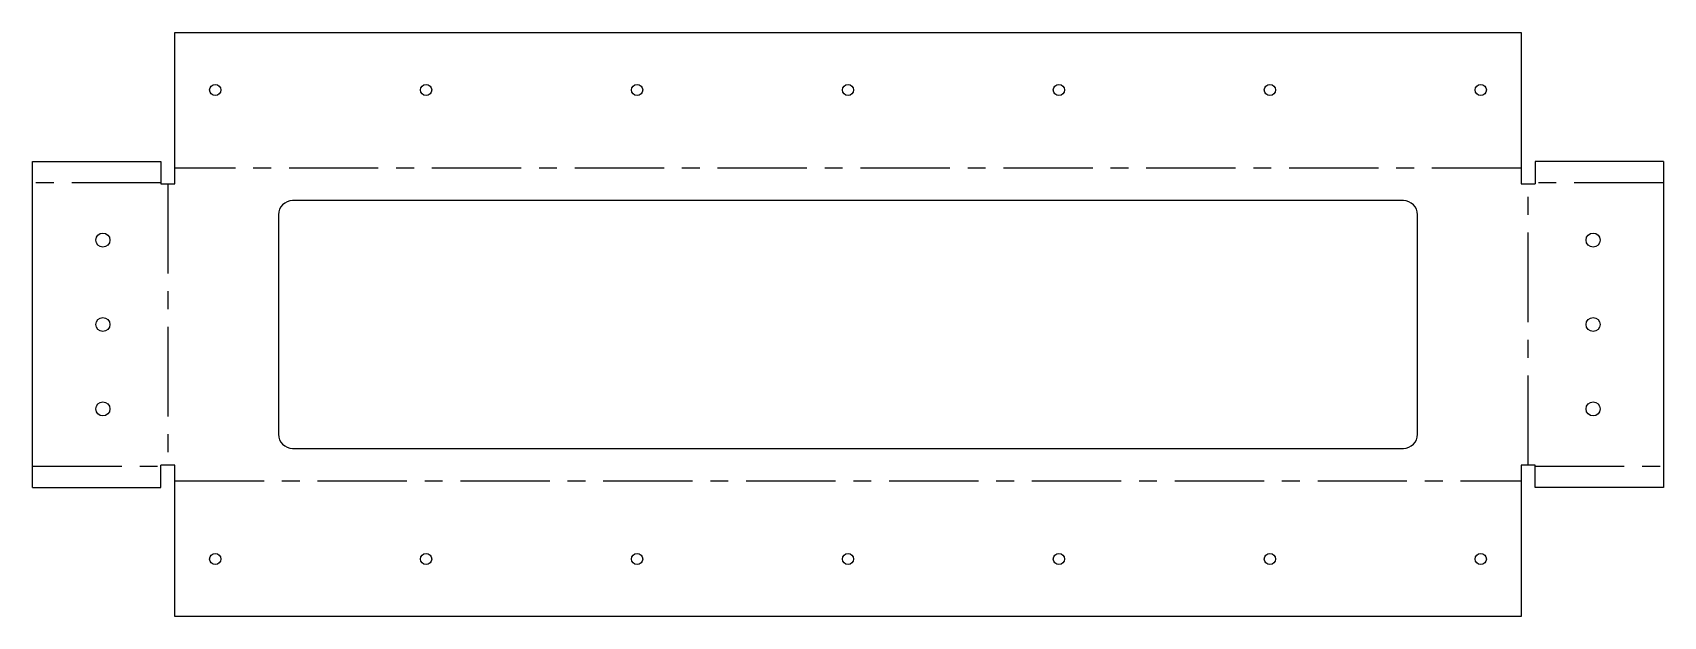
# Model space of a CAD drawing. Header units: millimetres. Extents: x -116 to 116, y -41 to 41.
import ezdxf

# ---------------------------------------------------------------- set-up
doc = ezdxf.new("R2010")
doc.units = ezdxf.units.MM
doc.linetypes.add('CENTERX2', pattern=[20.32, 12.7, -2.54, 2.54, -2.54])

msp = doc.modelspace()

# ---------------------------------------------------------------- linework, layer by layer
at = {"color": 7, "linetype": 'Continuous', "lineweight": 25}
for p, q in [((-95.76, 19.97), (-95.76, 41.47)), ((-95.76, 41.47), (95.76, 41.47)), ((95.76, 41.47), (95.76, 19.97)), ((-115.97, -23.17), (-115.97, 23.17)), ((-115.97, 23.17), (-97.71, 23.17)), ((-97.71, 23.17), (-97.71, 19.97)), ((97.71, 23.17), (97.71, 19.97)), ((115.97, 23.17), (97.71, 23.17)), ((115.97, 23.17), (115.97, -23.17)), ((-97.71, 19.97), (-95.76, 19.97)), ((95.76, 19.97), (97.71, 19.97)), ((79, 17.6), (-79, 17.6)), ((-81, 15.6), (-81, -15.6)), ((81, -15.6), (81, 15.6)), ((-79, -17.6), (79, -17.6)), ((-95.76, -19.97), (-97.71, -19.97)), ((-97.71, -23.17), (-97.71, -19.97)), ((-95.76, -41.47), (-95.76, -19.97)), ((97.71, -19.97), (95.76, -19.97)), ((95.76, -19.97), (95.76, -41.47)), ((97.71, -23.17), (97.71, -19.97)), ((-115.97, -23.17), (-97.71, -23.17)), ((115.97, -23.17), (97.71, -23.17)), ((95.76, -41.47), (-95.76, -41.47))]:
    msp.add_line(p, q, dxfattribs=at)
at = {"color": 7, "linetype": 'CENTERX2'}
for p, q in [((95.76, 22.23), (-95.76, 22.23)), ((-97.71, 20.11), (-115.97, 20.11)), ((-96.73, 19.97), (-96.73, -19.97)), ((96.73, -19.97), (96.73, 19.97)), ((115.97, 20.11), (97.71, 20.11)), ((-115.97, -20.11), (-97.71, -20.11)), ((97.71, -20.11), (115.97, -20.11)), ((-95.76, -22.23), (95.76, -22.23))]:
    msp.add_line(p, q, dxfattribs=at)
at = {"color": 7, "linetype": 'Continuous', "lineweight": 25}
for centre, radius in [((-90, 33.32), 0.8), ((-60, 33.32), 0.8), ((-30, 33.32), 0.8), ((0, 33.32), 0.8), ((30, 33.32), 0.8), ((60, 33.32), 0.8), ((90, 33.32), 0.8), ((-105.97, 12), 1), ((105.97, 12), 1), ((-105.97, 0), 1), ((105.97, 0), 1), ((-105.97, -12), 1), ((105.97, -12), 1), ((-90, -33.32), 0.8), ((-60, -33.32), 0.8), ((-30, -33.32), 0.8), ((0, -33.32), 0.8), ((30, -33.32), 0.8), ((60, -33.32), 0.8), ((90, -33.32), 0.8)]:
    msp.add_circle(centre, radius, dxfattribs=at)
for centre, start, end in [((-79, 15.6), 90, 180), ((79, 15.6), 0, 90), ((-79, -15.6), 180, 270), ((79, -15.6), 270, 0)]:
    msp.add_arc(centre, 2, start, end, dxfattribs=at)

doc.saveas('drawing.dxf')
